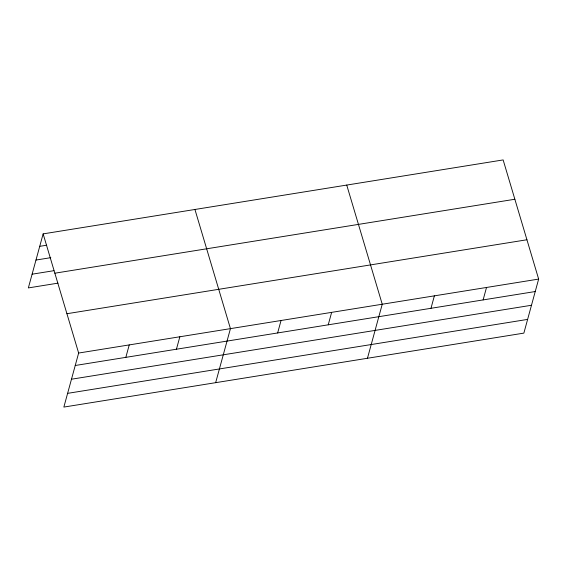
<?xml version="1.0" encoding="UTF-8"?>
<svg xmlns="http://www.w3.org/2000/svg" width="567" height="567" viewBox="0 0 567 567"><rect width="100%" height="100%" fill="white"/><g stroke="black" fill="none" stroke-linecap="round" stroke-linejoin="round"><path stroke-width="0.85" d="M43.135 233.88L78.643 353.043L63.858 407.078L523.865 333.12L538.65 279.084L503.142 159.922L43.135 233.88L28.35 287.916L58.011 283.146M125.831 357.359L129.241 344.906M176.436 349.222L179.845 336.777M215.658 382.668L230.443 328.64L194.935 209.478M277.639 332.957L281.048 320.504M328.236 324.82L331.645 312.367M367.466 358.266L382.243 304.231L346.735 185.069M430.977 308.299L434.379 295.854M483.112 299.922L486.514 287.469M39.725 246.333L46.707 245.213M35.969 260.055L50.803 257.666M32.106 274.194L53.915 270.686M54.85 273.202L514.857 199.251M66.92 313.721L526.934 239.763M78.643 353.043L538.65 279.084M75.234 365.495L535.241 291.537M71.477 379.217L531.492 305.259M67.615 393.356L527.622 319.398"/></g></svg>
